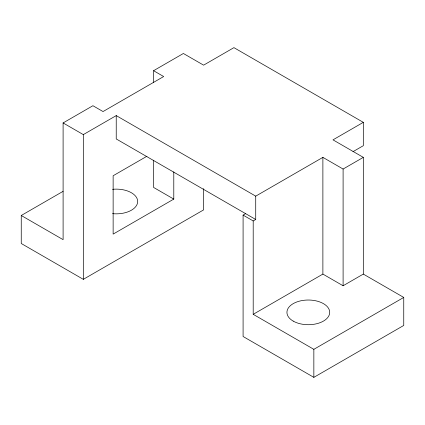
<?xml version="1.0" encoding="UTF-8"?>
<svg xmlns="http://www.w3.org/2000/svg" width="425" height="425" viewBox="0 0 425 425"><rect width="100%" height="100%" fill="white"/><g stroke="black" fill="none" stroke-linecap="round" stroke-linejoin="round"><path stroke-width="0.64" d="M203.607 188.668L203.607 209.892L83.316 279.342L21.25 243.504L21.25 215.491L63.102 239.657L63.102 122.937L92.921 105.719L103.031 111.552L163.678 76.537L153.568 70.704L153.568 82.641M153.568 70.704L183.387 53.486L203.607 65.158L233.931 47.648L363.317 122.352L363.317 145.695L353.016 151.64M63.102 122.937L83.316 134.608L116.232 115.605L255.722 196.143L322.883 157.367L343.103 169.038L363.317 157.367L363.317 274.088L403.75 297.431L403.75 325.444L313.847 377.352L243.089 336.499L243.089 215.108L245.618 213.648M21.25 215.491L63.065 191.351M146.896 156.262L113.135 175.748L113.135 234.111L173.788 199.097L173.788 171.907M363.317 122.352L332.993 139.857L363.317 157.367M243.089 215.108L253.199 220.942L255.722 219.486L255.722 196.143M253.199 220.942L253.199 314.319L322.883 274.088L343.103 285.759L363.317 274.088M253.199 314.319L313.847 349.334L403.75 297.431M255.722 219.486L116.232 138.948L116.232 115.605M173.788 199.097L153.568 187.425L153.568 160.23M343.103 169.038L343.103 285.759M322.883 157.367L322.883 274.088M313.847 349.334L313.847 377.352M83.316 134.608L83.316 279.342M112.545 189.316A21.404 12.357 0 0 1 137.673 201.487A21.404 12.357 0 0 1 112.545 213.653M293.202 321.098A21.388 12.346 0 0 0 328.982 315.568A21.388 12.346 0 0 0 302.791 300.443A21.388 12.346 0 0 0 293.202 321.098"/></g></svg>
